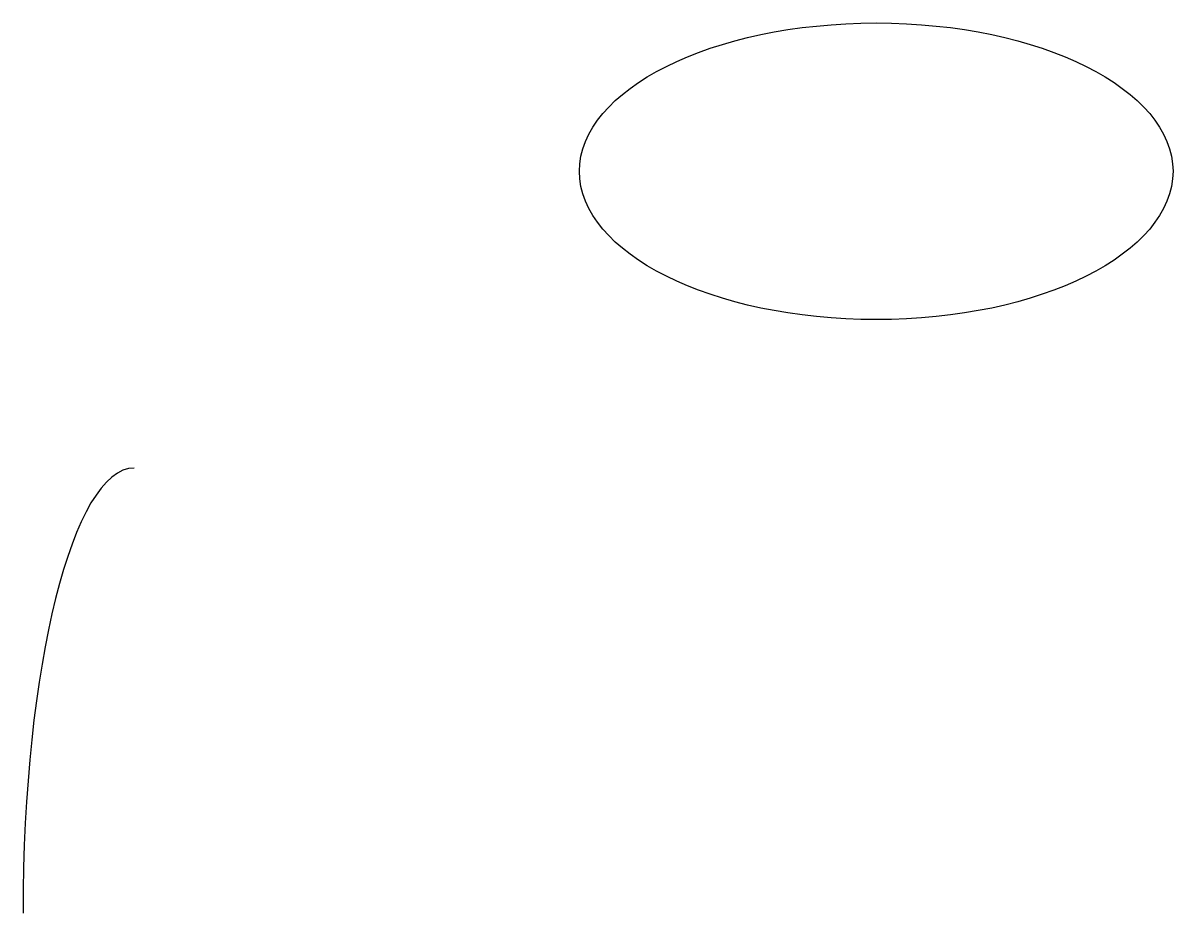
# Model space of a CAD drawing. Header units: metres. Extents: x -7.5 to 70, y 0 to 60.
import ezdxf

# ---------------------------------------------------------------- set-up
doc = ezdxf.new("R2010")
doc.units = ezdxf.units.M

msp = doc.modelspace()

# ---------------------------------------------------------------- linework, layer by layer
msp.add_ellipse((50, 50), major_axis=(20, 0), ratio=0.5)
msp.add_ellipse((0, 0), major_axis=(0, 30), ratio=0.25, start_param=0, end_param=1.570796)

doc.saveas('drawing.dxf')
